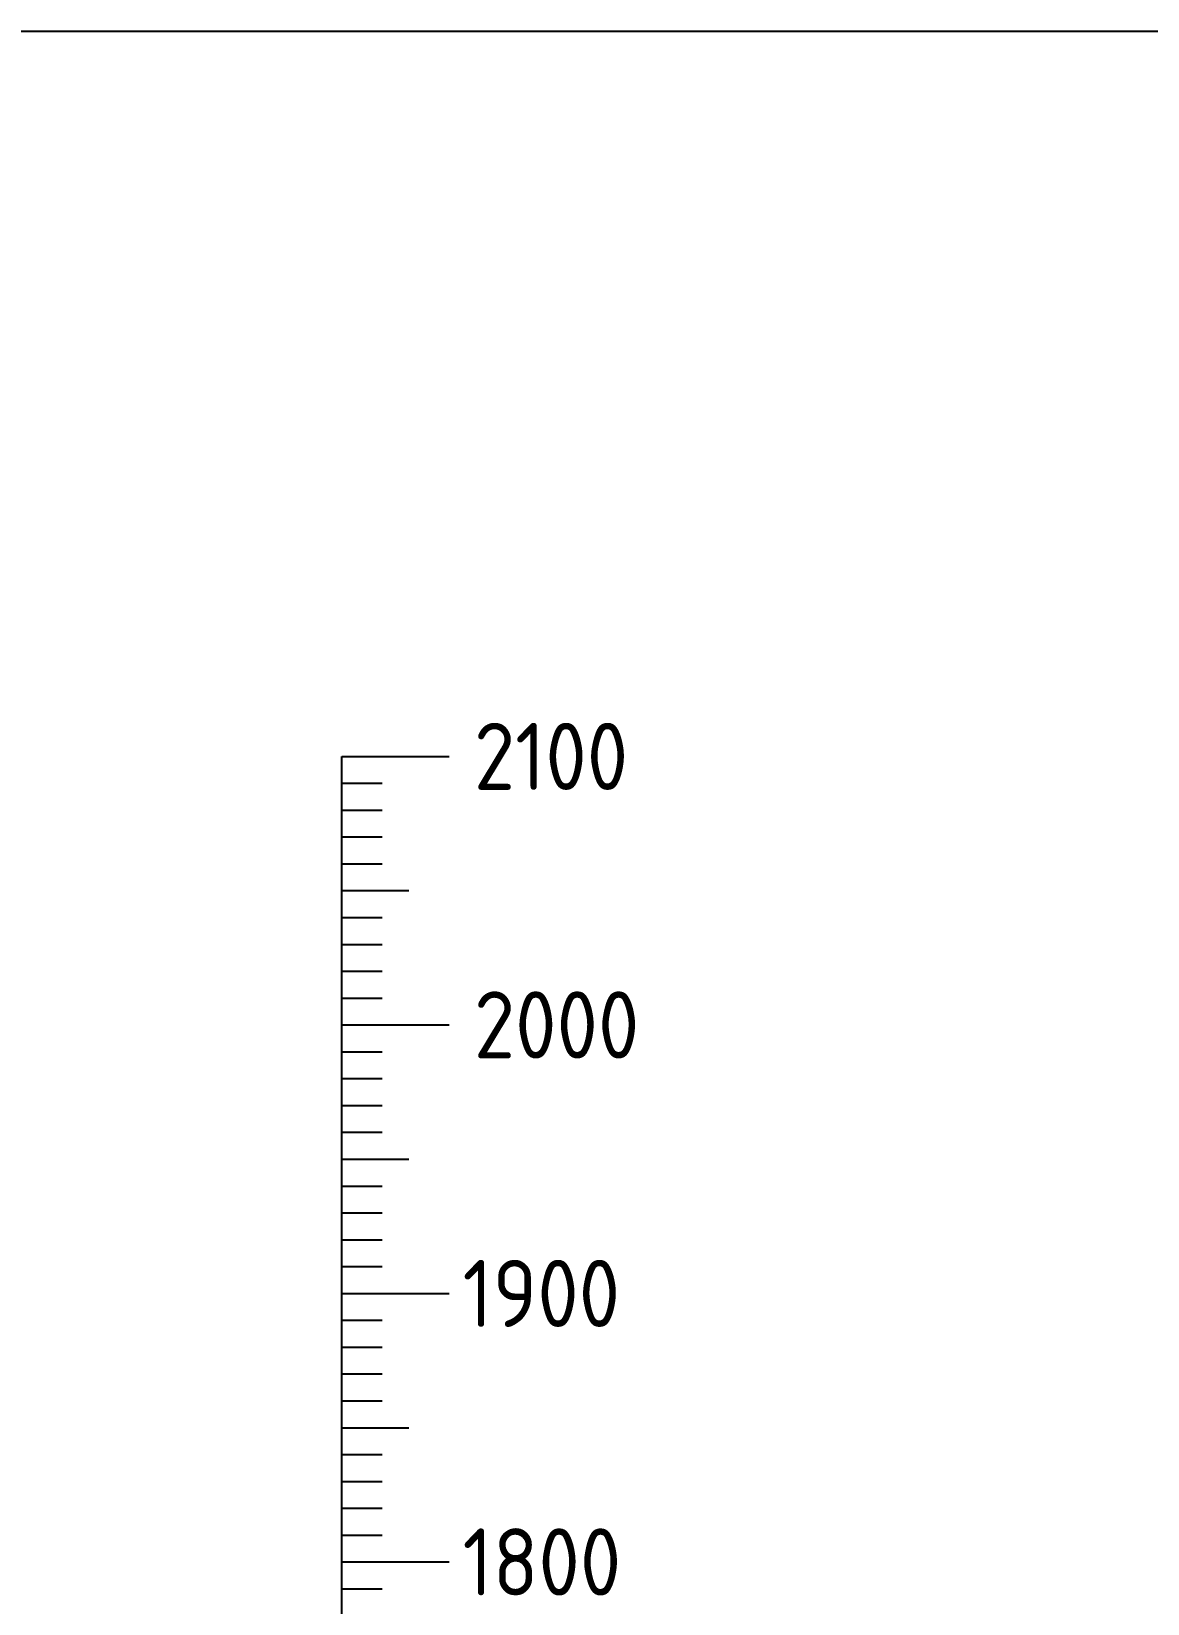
# Model space of a CAD drawing. Header units: millimetres. Extents: x 42356 to 50646, y 31507 to 39566.
# Drawn here: x 48205 to 48621, y 38251 to 38836 of the extents above; entities that cross this region are included whole.
import ezdxf
from ezdxf.enums import TextEntityAlignment as Align

# ---------------------------------------------------------------- set-up
doc = ezdxf.new("R2010")
doc.units = ezdxf.units.MM
doc.layers.add('! NO PLOT !', color=7, linetype='Continuous', true_color=0xff75dd, plot=False)
doc.styles.add('PI0', font='isocpeur.ttf', dxfattribs={"width": 0.9})

# ---------------------------------------------------------------- blocks, each defined once
blk = doc.blocks.new('SKALA_2100')
for p, q in [((6091.94, 12435.39), (6091.94, 13135.39)), ((6091.94, 13135.39), (6131.94, 13135.39)), ((6091.94, 13125.39), (6106.94, 13125.39)), ((6091.94, 13115.39), (6106.94, 13115.39)), ((6091.94, 13105.39), (6106.94, 13105.39)), ((6091.94, 13095.39), (6106.94, 13095.39)), ((6091.94, 13085.39), (6116.94, 13085.39)), ((6091.94, 13075.39), (6106.94, 13075.39)), ((6091.94, 13065.39), (6106.94, 13065.39)), ((6091.94, 13055.39), (6106.94, 13055.39)), ((6091.94, 13045.39), (6106.94, 13045.39)), ((6091.94, 13035.39), (6131.94, 13035.39)), ((6091.94, 13035.39), (6131.94, 13035.39)), ((6091.94, 13025.39), (6106.94, 13025.39)), ((6091.94, 13015.39), (6106.94, 13015.39)), ((6091.94, 13005.39), (6106.94, 13005.39)), ((6091.94, 12995.39), (6106.94, 12995.39)), ((6091.94, 12985.39), (6116.94, 12985.39)), ((6091.94, 12975.39), (6106.94, 12975.39)), ((6091.94, 12965.39), (6106.94, 12965.39)), ((6091.94, 12955.39), (6106.94, 12955.39)), ((6091.94, 12945.39), (6106.94, 12945.39)), ((6091.94, 12935.39), (6131.94, 12935.39)), ((6091.94, 12925.39), (6106.94, 12925.39)), ((6091.94, 12915.39), (6106.94, 12915.39)), ((6091.94, 12905.39), (6106.94, 12905.39)), ((6091.94, 12895.39), (6106.94, 12895.39)), ((6091.94, 12885.39), (6116.94, 12885.39)), ((6091.94, 12875.39), (6106.94, 12875.39)), ((6091.94, 12865.39), (6106.94, 12865.39)), ((6091.94, 12855.39), (6106.94, 12855.39)), ((6091.94, 12845.39), (6106.94, 12845.39)), ((6091.94, 12835.39), (6131.94, 12835.39)), ((6091.94, 12825.39), (6106.94, 12825.39))]:
    blk.add_line(p, q)
at = {"style": 'PI0', "width": 0.9}
for s, p in [('2100', (6141.12, 13135.39)), ('2000', (6141.12, 13035.39)), ('1900', (6136.91, 12935.39)), ('1800', (6136.91, 12835.39))]:
    blk.add_text(s, height=25, dxfattribs=at).set_placement(p, align=Align.MIDDLE_LEFT)

msp = doc.modelspace()

# ---------------------------------------------------------------- linework, layer by layer
at = {"layer": '! NO PLOT !', "ltscale": 0.25}
msp.add_lwpolyline([(46745.526, 38836.019), (46745.526, 35966.019), (48895.526, 35966.019), (48895.526, 36951.019), (50645.526, 36951.019), (50645.526, 38836.019), (46745.526, 38836.019)], dxfattribs=at)

# ---------------------------------------------------------------- block references
msp.add_blockref('SKALA_2100', (42228.591, 25430.634))

doc.saveas('drawing.dxf')
